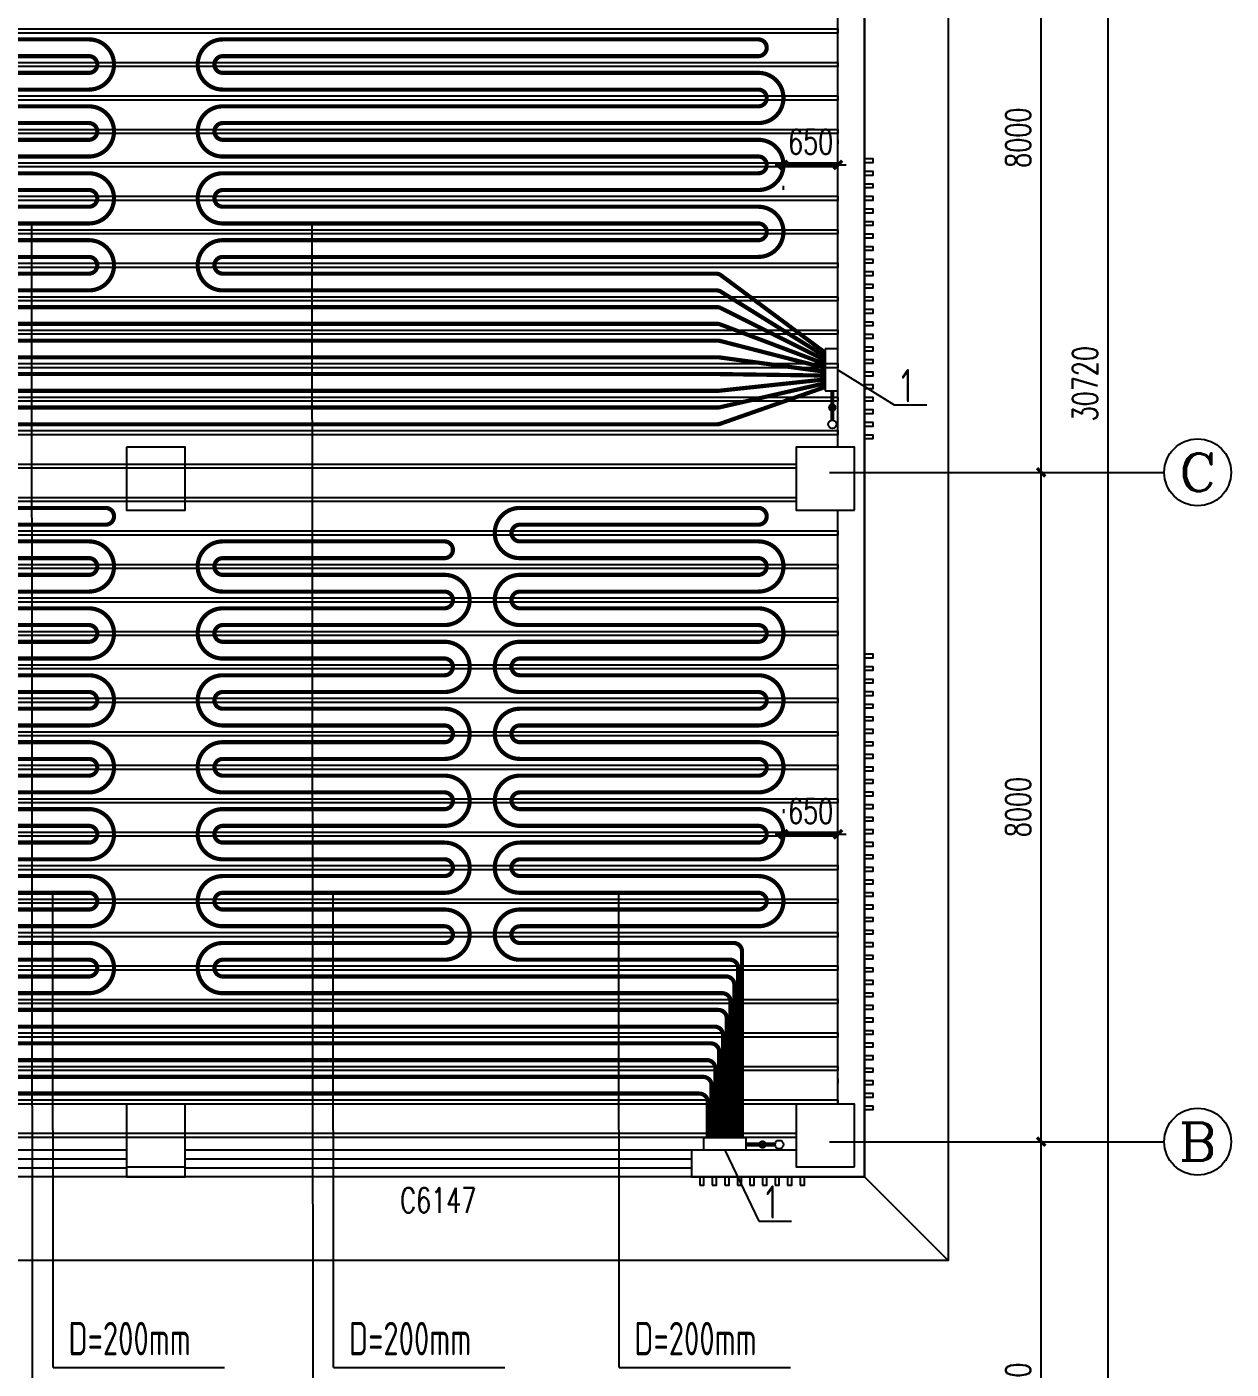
# Model space of a CAD drawing. Extents: x 2430460 to 2514560, y -608375 to -364775.
# Drawn here: x 2489890 to 2504282, y -587478 to -571434 of the extents above; entities that cross this region are included whole.
import ezdxf
from ezdxf.enums import TextEntityAlignment as Align

# ---------------------------------------------------------------- set-up
doc = ezdxf.new("R2010")
doc.units = 0
doc.header["$LTSCALE"] = 1000
doc.header["$MEASUREMENT"] = 0
doc.linetypes.add('DASH', pattern=[0.35, 0.25, -0.1])
for name, color, linetype in [('AXIS', 3, 'Continuous'), ('AXIS_TEXT', 7, 'Continuous'), ('COLUMN', 9, 'Continuous'), ('EQ-采暖分集水器', 7, 'Continuous'), ('PIPE-地暖供', 4, 'Continuous'), ('PIPE-暖供水', 3, 'Continuous'), ('PUB_DIM', 3, 'Continuous'), ('TH_DIM', 3, 'Continuous'), ('VPIPE-暖供水', 3, 'Continuous'), ('VPIPE-暖回水', 2, 'Continuous'), ('WALL', 9, 'Continuous'), ('WINDOW', 4, 'Continuous'), ('WINDOW_TEXT', 7, 'Continuous'), ('木龙骨', 23, 'Continuous')]:
    doc.layers.add(name, color=color, linetype=linetype)
doc.styles.add('26#标准$0$TSSD_REIN', font='Tssdeng.shx', dxfattribs={"width": 0.7, "bigfont": 'tssdchn.shx'})
doc.styles.add('_TCH_AXIS', font='COMPLEX', dxfattribs={"bigfont": 'GBCBIG'})
doc.styles.add('_TCH_DIM_T3', font='SIMPLEX', dxfattribs={"width": 0.705882, "bigfont": 'GBCBIG'})
doc.styles.add('_TCH_WINDOW', font='SIMPLEX', dxfattribs={"height": 3.5, "bigfont": 'GBCBIG'})
doc.styles.add('COMPLEX', font='COMPLEX')
doc.dimstyles.new('_TCH_ARCH&&100', dxfattribs={"dimtxt": 297.5, "dimasz": 100, "dimexe": 250, "dimexo": 300, "dimgap": 126.25, "dimtad": 1, "dimdec": 0, "dimzin": 0, "dimdsep": 46, "dimtxsty": '_TCH_DIM_T3', "dimblk": 'ARCHTICK', "dimcen": 0.09, "dimclrt": 7, "dimazin": 2, "dimtfac": 1, "dimtdec": 0, "dimtix": 1, "dimtmove": 2, "dimatfit": 3, "dimfxl": 30, "dimtolj": 1, "dimtzin": 0, "dimarcsym": 0})

# ---------------------------------------------------------------- blocks, each defined once
blk = doc.blocks.new('_ArchTick')
at = {"color": 0, "linetype": 'ByBlock', "const_width": 0.4}
blk.add_lwpolyline([(-0.5, -0.5), (0.5, 0.5)], dxfattribs=at)
blk = doc.blocks.new('*D21')
at = {"layer": 'Defpoints', "color": 0, "transparency": 16777216}
for p in [(37126, -4043), (38458, -4043), (37126, -12043)]:
    blk.add_point(p, dxfattribs=at)
at = {"layer": 'PUB_DIM', "color": 0, "lineweight": -2, "transparency": 16777216}
for p, q in [((37426, -4043), (38708, -4043)), ((38458, -12043), (38458, -4043)), ((37426, -12043), (38708, -12043))]:
    blk.add_line(p, q, dxfattribs=at)
at = {"layer": 'PUB_DIM', "color": 0, "lineweight": -2, "transparency": 16777216, "xscale": 100, "yscale": 100, "zscale": 100}
for p, rotation in [((38458, -4043), 90), ((38458, -12043), 270)]:
    blk.add_blockref('_ArchTick', p, dxfattribs=dict(at, rotation=rotation))
at = {"layer": 'PUB_DIM', "color": 7, "transparency": 16777216, "insert": (38183, -8043), "char_height": 297.5, "attachment_point": 5, "rotation": 90, "style": '_TCH_DIM_T3'}
blk.add_mtext('\\A1;8000', dxfattribs=at)
blk = doc.blocks.new('*D22')
at = {"layer": 'Defpoints', "color": 0, "transparency": 16777216}
for p in [(37126, -12043), (38458, -12043), (37126, -20043)]:
    blk.add_point(p, dxfattribs=at)
at = {"layer": 'PUB_DIM', "color": 0, "lineweight": -2, "transparency": 16777216}
for p, q in [((37426, -12043), (38708, -12043)), ((38458, -20043), (38458, -12043)), ((37426, -20043), (38708, -20043))]:
    blk.add_line(p, q, dxfattribs=at)
at = {"layer": 'PUB_DIM', "color": 0, "lineweight": -2, "transparency": 16777216, "xscale": 100, "yscale": 100, "zscale": 100}
for p, rotation in [((38458, -12043), 90), ((38458, -20043), 270)]:
    blk.add_blockref('_ArchTick', p, dxfattribs=dict(at, rotation=rotation))
at = {"layer": 'PUB_DIM', "color": 7, "transparency": 16777216, "insert": (38183, -16043), "char_height": 297.5, "attachment_point": 5, "rotation": 90, "style": '_TCH_DIM_T3'}
blk.add_mtext('\\A1;8000', dxfattribs=at)
blk = doc.blocks.new('*D23')
at = {"layer": 'Defpoints', "color": 0, "transparency": 16777216}
for p in [(37126, -20043), (38458, -20043), (37126, -26043)]:
    blk.add_point(p, dxfattribs=at)
at = {"layer": 'PUB_DIM', "color": 0, "lineweight": -2, "transparency": 16777216}
for p, q in [((37426, -20043), (38708, -20043)), ((38458, -26043), (38458, -20043)), ((37426, -26043), (38708, -26043))]:
    blk.add_line(p, q, dxfattribs=at)
at = {"layer": 'PUB_DIM', "color": 0, "lineweight": -2, "transparency": 16777216, "xscale": 100, "yscale": 100, "zscale": 100}
for p, rotation in [((38458, -20043), 90), ((38458, -26043), 270)]:
    blk.add_blockref('_ArchTick', p, dxfattribs=dict(at, rotation=rotation))
at = {"layer": 'PUB_DIM', "color": 7, "transparency": 16777216, "insert": (38183, -23043), "char_height": 297.5, "attachment_point": 5, "rotation": 90, "style": '_TCH_DIM_T3'}
blk.add_mtext('\\A1;6000', dxfattribs=at)
blk = doc.blocks.new('*D25')
at = {"layer": 'Defpoints', "color": 0, "transparency": 16777216}
for p in [(38067, 4377), (39258, 4377), (38067, -26343)]:
    blk.add_point(p, dxfattribs=at)
at = {"layer": 'PUB_DIM', "color": 0, "lineweight": -2, "transparency": 16777216}
for p, q in [((38367, 4377), (39508, 4377)), ((39258, -26343), (39258, 4377)), ((38367, -26343), (39508, -26343))]:
    blk.add_line(p, q, dxfattribs=at)
at = {"layer": 'PUB_DIM', "color": 0, "lineweight": -2, "transparency": 16777216, "xscale": 100, "yscale": 100, "zscale": 100}
for p, rotation in [((39258, 4377), 90), ((39258, -26343), 270)]:
    blk.add_blockref('_ArchTick', p, dxfattribs=dict(at, rotation=rotation))
at = {"layer": 'PUB_DIM', "color": 7, "transparency": 16777216, "insert": (38983, -10983), "char_height": 297.5, "attachment_point": 5, "rotation": 90, "style": '_TCH_DIM_T3'}
blk.add_mtext('\\A1;30720', dxfattribs=at)
blk = doc.blocks.new('_FZHK')
blk.add_lwpolyline([(-0.5, -0.5), (0.5, -0.5), (0.5, 0.5), (-0.5, 0.5)], close=True)
blk = doc.blocks.new('$WINLIB2D$00000001')
at = {"color": 0}
for points in [[(-0.5, 0.5), (-0.5, -0.5)], [(-0.5, 0.5), (0.5, 0.5)], [(0.5, -0.5), (0.5, 0.5)], [(0.5, 0.1667), (-0.5, 0.1667)], [(0.5, -0.1667), (-0.5, -0.1667)], [(-0.5, -0.5), (0.5, -0.5)]]:
    blk.add_lwpolyline(points, dxfattribs=at)
blk = doc.blocks.new('*D506')
at = {"layer": 'Defpoints', "color": 0, "transparency": 16777216}
for p in [(37126, -4043), (38458, -4043), (37126, -12043)]:
    blk.add_point(p, dxfattribs=at)
at = {"layer": 'PUB_DIM', "color": 0, "lineweight": -2, "transparency": 16777216}
for p, q in [((37426, -4043), (38708, -4043)), ((38458, -12043), (38458, -4043)), ((37426, -12043), (38708, -12043))]:
    blk.add_line(p, q, dxfattribs=at)
at = {"layer": 'PUB_DIM', "color": 0, "lineweight": -2, "transparency": 16777216, "xscale": 100, "yscale": 100, "zscale": 100}
for p, rotation in [((38458, -4043), 90), ((38458, -12043), 270)]:
    blk.add_blockref('_ArchTick', p, dxfattribs=dict(at, rotation=rotation))
at = {"layer": 'PUB_DIM', "color": 7, "transparency": 16777216, "insert": (38183, -8043), "char_height": 297.5, "attachment_point": 5, "rotation": 90, "style": '_TCH_DIM_T3'}
blk.add_mtext('\\A1;8000', dxfattribs=at)
blk = doc.blocks.new('*D507')
at = {"layer": 'Defpoints', "color": 0, "transparency": 16777216}
for p in [(37126, -12043), (38458, -12043), (37126, -20043)]:
    blk.add_point(p, dxfattribs=at)
at = {"layer": 'PUB_DIM', "color": 0, "lineweight": -2, "transparency": 16777216}
for p, q in [((37426, -12043), (38708, -12043)), ((38458, -20043), (38458, -12043)), ((37426, -20043), (38708, -20043))]:
    blk.add_line(p, q, dxfattribs=at)
at = {"layer": 'PUB_DIM', "color": 0, "lineweight": -2, "transparency": 16777216, "xscale": 100, "yscale": 100, "zscale": 100}
for p, rotation in [((38458, -12043), 90), ((38458, -20043), 270)]:
    blk.add_blockref('_ArchTick', p, dxfattribs=dict(at, rotation=rotation))
at = {"layer": 'PUB_DIM', "color": 7, "transparency": 16777216, "insert": (38183, -16043), "char_height": 297.5, "attachment_point": 5, "rotation": 90, "style": '_TCH_DIM_T3'}
blk.add_mtext('\\A1;8000', dxfattribs=at)
blk = doc.blocks.new('*D508')
at = {"layer": 'Defpoints', "color": 0, "transparency": 16777216}
for p in [(37126, -20043), (38458, -20043), (37126, -26043)]:
    blk.add_point(p, dxfattribs=at)
at = {"layer": 'PUB_DIM', "color": 0, "lineweight": -2, "transparency": 16777216}
for p, q in [((37426, -20043), (38708, -20043)), ((38458, -26043), (38458, -20043)), ((37426, -26043), (38708, -26043))]:
    blk.add_line(p, q, dxfattribs=at)
at = {"layer": 'PUB_DIM', "color": 0, "lineweight": -2, "transparency": 16777216, "xscale": 100, "yscale": 100, "zscale": 100}
for p, rotation in [((38458, -20043), 90), ((38458, -26043), 270)]:
    blk.add_blockref('_ArchTick', p, dxfattribs=dict(at, rotation=rotation))
at = {"layer": 'PUB_DIM', "color": 7, "transparency": 16777216, "insert": (38183, -23043), "char_height": 297.5, "attachment_point": 5, "rotation": 90, "style": '_TCH_DIM_T3'}
blk.add_mtext('\\A1;6000', dxfattribs=at)
blk = doc.blocks.new('*D510')
at = {"layer": 'Defpoints', "color": 0, "transparency": 16777216}
for p in [(38067, 4377), (39258, 4377), (38067, -26343)]:
    blk.add_point(p, dxfattribs=at)
at = {"layer": 'PUB_DIM', "color": 0, "lineweight": -2, "transparency": 16777216}
for p, q in [((38367, 4377), (39508, 4377)), ((39258, -26343), (39258, 4377)), ((38367, -26343), (39508, -26343))]:
    blk.add_line(p, q, dxfattribs=at)
at = {"layer": 'PUB_DIM', "color": 0, "lineweight": -2, "transparency": 16777216, "xscale": 100, "yscale": 100, "zscale": 100}
for p, rotation in [((39258, 4377), 90), ((39258, -26343), 270)]:
    blk.add_blockref('_ArchTick', p, dxfattribs=dict(at, rotation=rotation))
at = {"layer": 'PUB_DIM', "color": 7, "transparency": 16777216, "insert": (38983, -10983), "char_height": 297.5, "attachment_point": 5, "rotation": 90, "style": '_TCH_DIM_T3'}
blk.add_mtext('\\A1;30720', dxfattribs=at)
blk = doc.blocks.new('_AXISO')
blk.add_circle((0, 0), 0.5)
at = {"layer": 'AXIS_TEXT', "style": 'COMPLEX', "width": 1.041667}
blk.add_attdef('A', text='', height=0.56, dxfattribs=at).set_placement((-0.25, -0.28), (0.25, -0.28), align=Align.FIT)
blk = doc.blocks.new('*D554')
at = {"layer": 'Defpoints', "color": 0, "transparency": 16777216}
for p in [(2498932, -581084), (2499582, -581084), (2499582, -581084)]:
    blk.add_point(p, dxfattribs=at)
at = {"layer": 'TH_DIM', "color": 0, "lineweight": -2, "transparency": 16777216}
for p, q in [((2498932, -580784), (2498932, -580834)), ((2498932, -581084), (2498832, -581084)), ((2498932, -581084), (2499582, -581084)), ((2499582, -581084), (2499682, -581084)), ((2499582, -581384), (2499582, -581334))]:
    blk.add_line(p, q, dxfattribs=at)
at = {"layer": 'TH_DIM', "color": 0, "lineweight": -2, "transparency": 16777216, "xscale": 100, "yscale": 100, "zscale": 100}
blk.add_blockref('_ArchTick', (2498932, -581084), dxfattribs=at)
at = {"layer": 'TH_DIM', "color": 0, "lineweight": -2, "transparency": 16777216, "xscale": 100, "yscale": 100, "zscale": 100, "rotation": 180}
blk.add_blockref('_ArchTick', (2499582, -581084), dxfattribs=at)
at = {"layer": 'TH_DIM', "color": 7, "transparency": 16777216, "insert": (2499257, -580809), "char_height": 297.5, "attachment_point": 5, "style": '_TCH_DIM_T3'}
blk.add_mtext('\\A1;650', dxfattribs=at)
blk = doc.blocks.new('*D549')
at = {"layer": 'Defpoints', "color": 0, "transparency": 16777216}
for p in [(2498932, -573084), (2499582, -573084), (2499582, -573084)]:
    blk.add_point(p, dxfattribs=at)
at = {"layer": 'TH_DIM', "color": 0, "lineweight": -2, "transparency": 16777216}
for p, q in [((2499582, -572784), (2499582, -572834)), ((2498932, -573084), (2498832, -573084)), ((2498932, -573084), (2499582, -573084)), ((2499582, -573084), (2499682, -573084)), ((2498932, -573384), (2498932, -573334))]:
    blk.add_line(p, q, dxfattribs=at)
at = {"layer": 'TH_DIM', "color": 0, "lineweight": -2, "transparency": 16777216, "xscale": 100, "yscale": 100, "zscale": 100}
blk.add_blockref('_ArchTick', (2498932, -573084), dxfattribs=at)
at = {"layer": 'TH_DIM', "color": 0, "lineweight": -2, "transparency": 16777216, "xscale": 100, "yscale": 100, "zscale": 100, "rotation": 180}
blk.add_blockref('_ArchTick', (2499582, -573084), dxfattribs=at)
at = {"layer": 'TH_DIM', "color": 7, "transparency": 16777216, "insert": (2499257, -572809), "char_height": 297.5, "attachment_point": 5, "style": '_TCH_DIM_T3'}
blk.add_mtext('\\A1;650', dxfattribs=at)
blk = doc.blocks.new('A$C0536007B')
blk.add_line((36348.5, -20463.1), (37348.5, -21463.1))
for points in [[(19928.5, 5376.9), (37348.5, 5376.9), (37348.5, -21463.1), (11928.5, -21463.1)], [(-12491.5, 1626.9), (-4491.5, 1626.9), (-4491.5, 4376.9), (36348.5, 4376.9), (36348.5, -20463.1), (-12491.5, -20463.1), (-12491.5, 1626.9)]]:
    blk.add_lwpolyline(points)
at = {"color": 175}
for points in [[(36348.5, -8293.1), (36448.5, -8293.1), (36448.5, -8343.1), (36348.5, -8343.1)], [(36348.5, -8443.1), (36448.5, -8443.1), (36448.5, -8493.1), (36348.5, -8493.1)], [(36348.5, -8593.1), (36448.5, -8593.1), (36448.5, -8643.1), (36348.5, -8643.1)], [(36348.5, -8743.1), (36448.5, -8743.1), (36448.5, -8793.1), (36348.5, -8793.1)], [(36348.5, -8893.1), (36448.5, -8893.1), (36448.5, -8943.1), (36348.5, -8943.1)], [(36348.5, -9043.1), (36448.5, -9043.1), (36448.5, -9093.1), (36348.5, -9093.1)], [(36348.5, -9193.1), (36448.5, -9193.1), (36448.5, -9243.1), (36348.5, -9243.1)], [(36348.5, -9343.1), (36448.5, -9343.1), (36448.5, -9393.1), (36348.5, -9393.1)], [(36348.5, -9493.1), (36448.5, -9493.1), (36448.5, -9543.1), (36348.5, -9543.1)], [(36348.5, -9643.1), (36448.5, -9643.1), (36448.5, -9693.1), (36348.5, -9693.1)], [(36348.5, -9793.1), (36448.5, -9793.1), (36448.5, -9843.1), (36348.5, -9843.1)], [(36348.5, -9943.1), (36448.5, -9943.1), (36448.5, -9993.1), (36348.5, -9993.1)], [(36348.5, -10093.1), (36448.5, -10093.1), (36448.5, -10143.1), (36348.5, -10143.1)], [(36348.5, -10243.1), (36448.5, -10243.1), (36448.5, -10293.1), (36348.5, -10293.1)], [(36348.5, -10393.1), (36448.5, -10393.1), (36448.5, -10443.1), (36348.5, -10443.1)], [(36348.5, -10543.1), (36448.5, -10543.1), (36448.5, -10593.1), (36348.5, -10593.1)], [(36348.5, -10693.1), (36448.5, -10693.1), (36448.5, -10743.1), (36348.5, -10743.1)], [(36348.5, -10843.1), (36448.5, -10843.1), (36448.5, -10893.1), (36348.5, -10893.1)], [(36348.5, -10993.1), (36448.5, -10993.1), (36448.5, -11043.1), (36348.5, -11043.1)], [(36348.5, -11143.1), (36448.5, -11143.1), (36448.5, -11193.1), (36348.5, -11193.1)], [(36348.5, -11293.1), (36448.5, -11293.1), (36448.5, -11343.1), (36348.5, -11343.1)], [(36348.5, -11443.1), (36448.5, -11443.1), (36448.5, -11493.1), (36348.5, -11493.1)], [(36348.5, -11593.1), (36448.5, -11593.1), (36448.5, -11643.1), (36348.5, -11643.1)], [(36348.5, -14213.1), (36448.5, -14213.1), (36448.5, -14263.1), (36348.5, -14263.1)], [(36348.5, -14363.1), (36448.5, -14363.1), (36448.5, -14413.1), (36348.5, -14413.1)], [(36348.5, -14513.1), (36448.5, -14513.1), (36448.5, -14563.1), (36348.5, -14563.1)], [(36348.5, -14663.1), (36448.5, -14663.1), (36448.5, -14713.1), (36348.5, -14713.1)], [(36348.5, -14813.1), (36448.5, -14813.1), (36448.5, -14863.1), (36348.5, -14863.1)], [(36348.5, -14963.1), (36448.5, -14963.1), (36448.5, -15013.1), (36348.5, -15013.1)], [(36348.5, -15113.1), (36448.5, -15113.1), (36448.5, -15163.1), (36348.5, -15163.1)], [(36348.5, -15263.1), (36448.5, -15263.1), (36448.5, -15313.1), (36348.5, -15313.1)], [(36348.5, -15413.1), (36448.5, -15413.1), (36448.5, -15463.1), (36348.5, -15463.1)], [(36348.5, -15563.1), (36448.5, -15563.1), (36448.5, -15613.1), (36348.5, -15613.1)], [(36348.5, -15713.1), (36448.5, -15713.1), (36448.5, -15763.1), (36348.5, -15763.1)], [(36348.5, -15863.1), (36448.5, -15863.1), (36448.5, -15913.1), (36348.5, -15913.1)], [(36348.5, -16013.1), (36448.5, -16013.1), (36448.5, -16063.1), (36348.5, -16063.1)], [(36348.5, -16163.1), (36448.5, -16163.1), (36448.5, -16213.1), (36348.5, -16213.1)], [(36348.5, -16313.1), (36448.5, -16313.1), (36448.5, -16363.1), (36348.5, -16363.1)], [(36348.5, -16463.1), (36448.5, -16463.1), (36448.5, -16513.1), (36348.5, -16513.1)], [(36348.5, -16613.1), (36448.5, -16613.1), (36448.5, -16663.1), (36348.5, -16663.1)], [(36348.5, -16763.1), (36448.5, -16763.1), (36448.5, -16813.1), (36348.5, -16813.1)], [(36348.5, -16913.1), (36448.5, -16913.1), (36448.5, -16963.1), (36348.5, -16963.1)], [(36348.5, -17063.1), (36448.5, -17063.1), (36448.5, -17113.1), (36348.5, -17113.1)], [(36348.5, -17213.1), (36448.5, -17213.1), (36448.5, -17263.1), (36348.5, -17263.1)], [(36348.5, -17363.1), (36448.5, -17363.1), (36448.5, -17413.1), (36348.5, -17413.1)], [(36348.5, -17513.1), (36448.5, -17513.1), (36448.5, -17563.1), (36348.5, -17563.1)], [(36348.5, -17663.1), (36448.5, -17663.1), (36448.5, -17713.1), (36348.5, -17713.1)], [(36348.5, -17813.1), (36448.5, -17813.1), (36448.5, -17863.1), (36348.5, -17863.1)], [(36348.5, -17963.1), (36448.5, -17963.1), (36448.5, -18013.1), (36348.5, -18013.1)], [(36348.5, -18113.1), (36448.5, -18113.1), (36448.5, -18163.1), (36348.5, -18163.1)], [(36348.5, -18263.1), (36448.5, -18263.1), (36448.5, -18313.1), (36348.5, -18313.1)], [(36348.5, -18413.1), (36448.5, -18413.1), (36448.5, -18463.1), (36348.5, -18463.1)], [(36348.5, -18563.1), (36448.5, -18563.1), (36448.5, -18613.1), (36348.5, -18613.1)], [(36348.5, -18713.1), (36448.5, -18713.1), (36448.5, -18763.1), (36348.5, -18763.1)], [(36348.5, -18863.1), (36448.5, -18863.1), (36448.5, -18913.1), (36348.5, -18913.1)], [(36348.5, -19013.1), (36448.5, -19013.1), (36448.5, -19063.1), (36348.5, -19063.1)], [(36348.5, -19163.1), (36448.5, -19163.1), (36448.5, -19213.1), (36348.5, -19213.1)], [(36348.5, -19313.1), (36448.5, -19313.1), (36448.5, -19363.1), (36348.5, -19363.1)], [(36348.5, -19463.1), (36448.5, -19463.1), (36448.5, -19513.1), (36348.5, -19513.1)], [(36348.5, -19613.1), (36448.5, -19613.1), (36448.5, -19663.1), (36348.5, -19663.1)]]:
    blk.add_lwpolyline(points, dxfattribs=at)
for points in [[(34378.5, -20563.1), (34428.5, -20563.1), (34428.5, -20463.1), (34378.5, -20463.1)], [(34528.5, -20563.1), (34578.5, -20563.1), (34578.5, -20463.1), (34528.5, -20463.1)], [(34678.5, -20563.1), (34728.5, -20563.1), (34728.5, -20463.1), (34678.5, -20463.1)], [(34828.5, -20563.1), (34878.5, -20563.1), (34878.5, -20463.1), (34828.5, -20463.1)], [(34978.5, -20563.1), (35028.5, -20563.1), (35028.5, -20463.1), (34978.5, -20463.1)], [(35128.5, -20563.1), (35178.5, -20563.1), (35178.5, -20463.1), (35128.5, -20463.1)], [(35278.5, -20563.1), (35328.5, -20563.1), (35328.5, -20463.1), (35278.5, -20463.1)], [(35428.5, -20563.1), (35478.5, -20563.1), (35478.5, -20463.1), (35428.5, -20463.1)], [(35578.5, -20563.1), (35628.5, -20563.1), (35628.5, -20463.1), (35578.5, -20463.1)]]:
    blk.add_lwpolyline(points, close=True, dxfattribs=at)
at = {"layer": 'AXIS'}
for p, q in [((35928.5, -12043.1), (39928.5, -12043.1)), ((35928.5, -20043.1), (39928.5, -20043.1))]:
    blk.add_line(p, q, dxfattribs=at)
at = {"layer": 'WALL'}
for p, q in [((36348.5, -12043.1), (36348.5, -4043.1)), ((36028.5, -11743.1), (36028.5, -4343.1)), ((36348.5, -20463.1), (36348.5, -12043.1)), ((36028.5, -19593.1), (36028.5, -12493.1)), ((35528.5, -20143.1), (34278.5, -20143.1)), ((34278.5, -20143.1), (34278.5, -20463.1)), ((27528.6, -20343.1), (27528.6, -20463.1)), ((28228.5, -20463.1), (28228.5, -20343.1)), ((27528.6, -20463.1), (27928.5, -20463.1)), ((27928.5, -20463.1), (28228.5, -20463.1)), ((34278.5, -20463.1), (36348.5, -20463.1))]:
    blk.add_line(p, q, dxfattribs=at)
at = {"layer": 'AXIS'}
ref = blk.add_blockref('_AXISO', (40328.5, -12043.1), dxfattribs=dict(at, xscale=800, yscale=800, zscale=800))
ref.add_attrib('A', 'C', dxfattribs={"layer": 'AXIS_TEXT', "height": 452.5, "style": '_TCH_AXIS', "width": 1.4}).set_placement((40102.2, -12269.4), (40554.7, -12269.4), align=Align.FIT)
ref = blk.add_blockref('_AXISO', (40328.5, -20043.1), dxfattribs=dict(at, xscale=800, yscale=800, zscale=800))
ref.add_attrib('A', 'B', dxfattribs={"layer": 'AXIS_TEXT', "height": 452.5, "style": '_TCH_AXIS', "width": 1.235294}).set_placement((40102.2, -20269.4), (40554.7, -20269.4), align=Align.FIT)
at = {"layer": 'COLUMN', "yscale": 700, "zscale": 700}
for p, xscale, rotation in [((27878.5, -12118.1), 750, 270), ((35878.5, -12118.1), 750, 90), ((27878.5, -19968.1), 749.9990233506542, 90), ((35878.5, -19968.1), 749.9990233506542, 90)]:
    blk.add_blockref('_FZHK', p, dxfattribs=dict(at, xscale=xscale, rotation=rotation))
at = {"layer": 'WINDOW'}
ref = blk.add_blockref('$WINLIB2D$00000001', (23878.6, -20303.1), dxfattribs=dict(at, xscale=7300, yscale=-320, zscale=7300, rotation=180))
ref.add_attrib('A', 'C7347', (23403.6, -20891.7), dxfattribs={"layer": 'WINDOW_TEXT', "height": 297.5, "style": '_TCH_WINDOW', "width": 0.705882})
ref = blk.add_blockref('$WINLIB2D$00000001', (31253.5, -20303.1), dxfattribs=dict(at, xscale=6050, yscale=-320, zscale=6050, rotation=180))
ref.add_attrib('A', 'C6147', (30798.5, -20891.7), dxfattribs={"layer": 'WINDOW_TEXT', "height": 297.5, "style": '_TCH_WINDOW', "width": 0.705882})
at = {"layer": 'PUB_DIM'}
for p1, p2, distance, picture, middle in [((38066.8, -26343.1), (38066.8, 4376.9), -1190.9, '*D25', (38982.7, -10983.1)), ((38066.8, -26343.1), (38066.8, 4376.9), -1190.9, '*D510', (38982.7, -10983.1)), ((37125.7, -12043.1), (37125.7, -4043.1), -1332.2, '*D21', (38182.9, -8043.1)), ((37125.7, -12043.1), (37125.7, -4043.1), -1332.2, '*D506', (38182.9, -8043.1)), ((37125.7, -20043.1), (37125.7, -12043.1), -1332.2, '*D22', (38182.9, -16043.1)), ((37125.7, -20043.1), (37125.7, -12043.1), -1332.2, '*D507', (38182.9, -16043.1)), ((37125.7, -26043.1), (37125.7, -20043.1), -1332.2, '*D23', (38182.9, -23043.1)), ((37125.7, -26043.1), (37125.7, -20043.1), -1332.2, '*D508', (38182.9, -23043.1))]:
    dim = blk.add_aligned_dim(p1=p1, p2=p2, distance=distance, dimstyle='_TCH_ARCH&&100', dxfattribs=at)
    dim.commit()
    dim.dimension.update_dxf_attribs({"geometry": picture, "text_midpoint": middle})

msp = doc.modelspace()

# ---------------------------------------------------------------- hatches: boundary and pattern name
at = {"layer": 'VPIPE-暖回水', "linetype": 'DASH'}
for points in [[(2499565.7, -575984.3), (2499564.6, -575973.9), (2499561.4, -575963.9), (2499556.2, -575954.9), (2499549.2, -575947.1), (2499540.7, -575941), (2499531.2, -575936.7), (2499520.9, -575934.5), (2499510.5, -575934.5), (2499500.3, -575936.7), (2499490.7, -575941), (2499482.2, -575947.1), (2499475.3, -575954.9), (2499470, -575963.9), (2499466.8, -575973.9), (2499465.7, -575984.3), (2499466.8, -575994.7), (2499470, -576004.6), (2499475.3, -576013.7), (2499482.2, -576021.4), (2499490.7, -576027.6), (2499500.3, -576031.8), (2499510.5, -576034), (2499520.9, -576034), (2499531.2, -576031.8), (2499540.7, -576027.6), (2499549.2, -576021.4), (2499556.2, -576013.7), (2499561.4, -576004.6), (2499564.6, -575994.7)], [(2498732, -584793), (2498730.9, -584782.6), (2498727.7, -584772.6), (2498722.5, -584763.6), (2498715.5, -584755.8), (2498707, -584749.7), (2498697.5, -584745.4), (2498687.2, -584743.2), (2498676.8, -584743.2), (2498666.6, -584745.4), (2498657, -584749.7), (2498648.5, -584755.8), (2498641.6, -584763.6), (2498636.3, -584772.6), (2498633.1, -584782.6), (2498632, -584793), (2498633.1, -584803.4), (2498636.3, -584813.3), (2498641.6, -584822.4), (2498648.5, -584830.1), (2498657, -584836.3), (2498666.6, -584840.5), (2498676.8, -584842.7), (2498687.2, -584842.7), (2498697.5, -584840.5), (2498707, -584836.3), (2498715.5, -584830.1), (2498722.5, -584822.4), (2498727.7, -584813.3), (2498730.9, -584803.4)]]:
    msp.add_hatch(color=256, dxfattribs=at).paths.add_polyline_path(points)

# ---------------------------------------------------------------- linework, layer by layer
for p, q in [((2489959.5, -588822.3), (2489948.8, -573784.3)), ((2493311.2, -588822.3), (2493300.4, -573784.3)), ((2499582, -575534.3), (2500254.2, -575952.5)), ((2500254.2, -575952.5), (2500645.6, -575952.5)), ((2490204.7, -587456.9), (2490200.7, -581784.3)), ((2493556.4, -587456.9), (2493552.4, -581784.3)), ((2496966.8, -587456.9), (2496962.9, -581784.3)), ((2499582, -584009.3), (2499582, -584059.3)), ((2499082, -584409.3), (2499082, -584459.3)), ((2498232, -584859.3), (2498636.8, -585710.1)), ((2499082, -584809.3), (2499082, -584859.3)), ((2498636.8, -585710.1), (2499028.2, -585710.1)), ((2490204.7, -587456.9), (2492252.3, -587456.9)), ((2493556.4, -587456.9), (2495604, -587456.9)), ((2496966.8, -587456.9), (2499014.5, -587456.9))]:
    msp.add_line(p, q)
at = {"layer": 'EQ-采暖分集水器'}
for p, q in [((2499432, -575284.3), (2499432, -575784.3)), ((2499582, -575284.3), (2499432, -575284.3)), ((2499432, -575284.3), (2499432, -575784.3)), ((2499582, -575284.3), (2499432, -575284.3)), ((2499582, -575784.3), (2499582, -575284.3)), ((2499582, -575784.3), (2499582, -575284.3)), ((2499432, -575784.3), (2499582, -575784.3)), ((2499432, -575784.3), (2499582, -575784.3)), ((2497982, -584709.3), (2498482, -584709.3)), ((2497982, -584859.3), (2497982, -584709.3)), ((2497982, -584709.3), (2498482, -584709.3)), ((2497982, -584859.3), (2497982, -584709.3)), ((2498482, -584709.3), (2498482, -584859.3)), ((2498482, -584709.3), (2498482, -584859.3)), ((2498482, -584859.3), (2497982, -584859.3)), ((2498482, -584859.3), (2497982, -584859.3))]:
    msp.add_line(p, q, dxfattribs=at)
at = {"layer": 'PIPE-地暖供', "const_width": 50}
for points in [[(2489032, -571584.3), (2490632, -571584.3, -0.4142136), (2490932, -571884.3, -0.4142136), (2490632, -572184.3), (2489032, -572184.3, 0.4142136)], [(2499432, -575375.2), (2498183.7, -574599.3, 0.1399284), (2498130.9, -574584.3), (2492232, -574584.3, -0.4142136), (2491932, -574284.3, -0.4142136), (2492232, -573984.3), (2498632, -573984.3, 0.4142136), (2498732, -573884.3, 0.4142136), (2498632, -573784.3), (2492232, -573784.3, -0.4142136), (2491932, -573484.3, -0.4142136), (2492232, -573184.3), (2498632, -573184.3, 0.4142136), (2498732, -573084.3, 0.4142136), (2498632, -572984.3), (2492232, -572984.3, -0.4142136), (2491932, -572684.3, -0.4142136), (2492232, -572384.3), (2498632, -572384.3, 0.4142136), (2498732, -572284.3, 0.4142136), (2498632, -572184.3), (2492232, -572184.3, -0.4142136), (2491932, -571884.3, -0.4142136), (2492232, -571584.3), (2498632, -571584.3, -0.4142136), (2498732, -571684.3, -0.4142136), (2498632, -571784.3), (2492232, -571784.3, 0.4142136), (2492132, -571884.3, 0.4142136), (2492232, -571984.3), (2498632, -571984.3, -0.4142136), (2498932, -572284.3, -0.4142136), (2498632, -572584.3), (2492232, -572584.3, 0.4142136), (2492132, -572684.3, 0.4142136), (2492232, -572784.3), (2498632, -572784.3, -0.4142136), (2498932, -573084.3, -0.4142136), (2498632, -573384.3), (2492232, -573384.3, 0.4142136), (2492132, -573484.3, 0.4142136), (2492232, -573584.3), (2498632, -573584.3, -0.4142136), (2498932, -573884.3, -0.4142136), (2498632, -574184.3), (2492232, -574184.3, 0.4142136), (2492132, -574284.3, 0.4142136), (2492232, -574384.3), (2498126.4, -574384.3, -0.1611217), (2498186, -574404), (2499432, -575329.7)], [(2489032, -571984.3), (2490632, -571984.3, 0.4142136), (2490732, -571884.3, 0.4142136), (2490632, -571784.3), (2489032, -571784.3, -0.4142136)], [(2489032, -572384.3), (2490632, -572384.3, -0.4142136), (2490932, -572684.3, -0.4142136), (2490632, -572984.3), (2489032, -572984.3, 0.4142136)], [(2489032, -572784.3), (2490632, -572784.3, 0.4142136), (2490732, -572684.3, 0.4142136), (2490632, -572584.3), (2489032, -572584.3, -0.4142136)], [(2489032, -573184.3), (2490632, -573184.3, -0.4142136), (2490932, -573484.3, -0.4142136), (2490632, -573784.3), (2489032, -573784.3, 0.4142136)], [(2489032, -573584.3), (2490632, -573584.3, 0.4142136), (2490732, -573484.3, 0.4142136), (2490632, -573384.3), (2489032, -573384.3, -0.4142136)], [(2489032, -573984.3), (2490632, -573984.3, -0.4142136), (2490932, -574284.3, -0.4142136), (2490632, -574584.3), (2489032, -574584.3, 0.4142136)], [(2489032, -574384.3), (2490632, -574384.3, 0.4142136), (2490732, -574284.3, 0.4142136), (2490632, -574184.3), (2489032, -574184.3, -0.4142136)], [(2489032, -574784.3), (2498135.9, -574784.3, -0.116451), (2498180.6, -574794.8), (2499432, -575420.6)], [(2499432, -575466.1), (2498176.6, -574990.7, 0.0907363), (2498141.2, -574984.3), (2489032, -574984.3, -0.4142136)], [(2488532, -575184.3), (2498146.8, -575184.3, -0.0630159), (2498171.7, -575187.4), (2499432, -575511.5)], [(2499432, -575557), (2498166.2, -575385.2, 0.033741), (2498152.7, -575384.3), (2484332, -575384.3, -0.4142136)], [(2480932, -575584.3), (2498158.8, -575584.3, -0.0035718), (2498160.2, -575584.3), (2499432, -575602.4)], [(2499432, -575647.9), (2498164.8, -575783.7, -0.0266947), (2498154.1, -575784.3), (2480932, -575784.3, -0.4142136)], [(2478732, -575984.3), (2498148.2, -575984.3, 0.0562462), (2498170.5, -575981.8), (2499432, -575693.4)], [(2499432, -575738.8), (2498175.5, -576178.6, -0.0843813), (2498142.5, -576184.3), (2478732, -576184.3, -0.4142136)], [(2489032, -577184.3), (2490832, -577184.3, -0.4142136), (2490932, -577284.3, -0.4142136), (2490832, -577384.3), (2489032, -577384.3, 0.4142136)], [(2498391.1, -584709.3), (2498391.1, -582684.3, 0.4142136), (2498291.1, -582584.3), (2495782, -582584.3, -0.4142136), (2495482, -582284.3, -0.4142136), (2495782, -581984.3), (2498632, -581984.3, 0.4142136), (2498732, -581884.3, 0.4142136), (2498632, -581784.3), (2495782, -581784.3, -0.4142136), (2495482, -581484.3, -0.4142136), (2495782, -581184.3), (2498632, -581184.3, 0.4142136), (2498732, -581084.3, 0.4142136), (2498632, -580984.3), (2495782, -580984.3, -0.4142136), (2495482, -580684.3, -0.4142136), (2495782, -580384.3), (2498632, -580384.3, 0.4142136), (2498732, -580284.3, 0.4142136), (2498632, -580184.3), (2495782, -580184.3, -0.4142136), (2495482, -579884.3, -0.4142136), (2495782, -579584.3), (2498632, -579584.3, 0.4142136), (2498732, -579484.3, 0.4142136), (2498632, -579384.3), (2495782, -579384.3, -0.4142136), (2495482, -579084.3, -0.4142136), (2495782, -578784.3), (2498632, -578784.3, 0.4142136), (2498732, -578684.3, 0.4142136), (2498632, -578584.3), (2495782, -578584.3, -0.4142136), (2495482, -578284.3, -0.4142136), (2495782, -577984.3), (2498632, -577984.3, 0.4142136), (2498732, -577884.3, 0.4142136), (2498632, -577784.3), (2495782, -577784.3, -0.4142136), (2495482, -577484.3, -0.4142136), (2495782, -577184.3), (2498632, -577184.3, -0.4142136), (2498732, -577284.3, -0.4142136), (2498632, -577384.3), (2495782, -577384.3, 0.4142136), (2495682, -577484.3, 0.4142136), (2495782, -577584.3), (2498632, -577584.3, -0.4142136), (2498932, -577884.3, -0.4142136), (2498632, -578184.3), (2495782, -578184.3, 0.4142136), (2495682, -578284.3, 0.4142136), (2495782, -578384.3), (2498632, -578384.3, -0.4142136), (2498932, -578684.3, -0.4142136), (2498632, -578984.3), (2495782, -578984.3, 0.4142136), (2495682, -579084.3, 0.4142136), (2495782, -579184.3), (2498632, -579184.3, -0.4142136), (2498932, -579484.3, -0.4142136), (2498632, -579784.3), (2495782, -579784.3, 0.4142136), (2495682, -579884.3, 0.4142136), (2495782, -579984.3), (2498632, -579984.3, -0.4142136), (2498932, -580284.3, -0.4142136), (2498632, -580584.3), (2495782, -580584.3, 0.4142136), (2495682, -580684.3, 0.4142136), (2495782, -580784.3), (2498632, -580784.3, -0.4142136), (2498932, -581084.3, -0.4142136), (2498632, -581384.3), (2495782, -581384.3, 0.4142136), (2495682, -581484.3, 0.4142136), (2495782, -581584.3), (2498632, -581584.3, -0.4142136), (2498932, -581884.3, -0.4142136), (2498632, -582184.3), (2495782, -582184.3, 0.4142136), (2495682, -582284.3, 0.4142136), (2495782, -582384.3), (2498336.5, -582384.3, -0.4142136), (2498436.5, -582484.3), (2498436.5, -584709.3)], [(2489032, -577584.3), (2490632, -577584.3, -0.4142136), (2490932, -577884.3, -0.4142136), (2490632, -578184.3), (2489032, -578184.3, 0.4142136)], [(2498300.2, -584709.3), (2498300.2, -583084.3, 0.4142136), (2498200.2, -582984.3), (2492232, -582984.3, -0.4142136), (2491932, -582684.3, -0.4142136), (2492232, -582384.3), (2494882, -582384.3, 0.4142136), (2494982, -582284.3, 0.4142136), (2494882, -582184.3), (2492232, -582184.3, -0.4142136), (2491932, -581884.3, -0.4142136), (2492232, -581584.3), (2494882, -581584.3, 0.4142136), (2494982, -581484.3, 0.4142136), (2494882, -581384.3), (2492232, -581384.3, -0.4142136), (2491932, -581084.3, -0.4142136), (2492232, -580784.3), (2494882, -580784.3, 0.4142136), (2494982, -580684.3, 0.4142136), (2494882, -580584.3), (2492232, -580584.3, -0.4142136), (2491932, -580284.3, -0.4142136), (2492232, -579984.3), (2494882, -579984.3, 0.4142136), (2494982, -579884.3, 0.4142136), (2494882, -579784.3), (2492232, -579784.3, -0.4142136), (2491932, -579484.3, -0.4142136), (2492232, -579184.3), (2494882, -579184.3, 0.4142136), (2494982, -579084.3, 0.4142136), (2494882, -578984.3), (2492232, -578984.3, -0.4142136), (2491932, -578684.3, -0.4142136), (2492232, -578384.3), (2494882, -578384.3, 0.4142136), (2494982, -578284.3, 0.4142136), (2494882, -578184.3), (2492232, -578184.3, -0.4142136), (2491932, -577884.3, -0.4142136), (2492232, -577584.3), (2494882, -577584.3, -0.4142136), (2494982, -577684.3, -0.4142136), (2494882, -577784.3), (2492232, -577784.3, 0.4142136), (2492132, -577884.3, 0.4142136), (2492232, -577984.3), (2494882, -577984.3, -0.4142136), (2495182, -578284.3, -0.4142136), (2494882, -578584.3), (2492232, -578584.3, 0.4142136), (2492132, -578684.3, 0.4142136), (2492232, -578784.3), (2494882, -578784.3, -0.4142136), (2495182, -579084.3, -0.4142136), (2494882, -579384.3), (2492232, -579384.3, 0.4142136), (2492132, -579484.3, 0.4142136), (2492232, -579584.3), (2494882, -579584.3, -0.4142136), (2495182, -579884.3, -0.4142136), (2494882, -580184.3), (2492232, -580184.3, 0.4142136), (2492132, -580284.3, 0.4142136), (2492232, -580384.3), (2494882, -580384.3, -0.4142136), (2495182, -580684.3, -0.4142136), (2494882, -580984.3), (2492232, -580984.3, 0.4142136), (2492132, -581084.3, 0.4142136), (2492232, -581184.3), (2494882, -581184.3, -0.4142136), (2495182, -581484.3, -0.4142136), (2494882, -581784.3), (2492232, -581784.3, 0.4142136), (2492132, -581884.3, 0.4142136), (2492232, -581984.3), (2494882, -581984.3, -0.4142136), (2495182, -582284.3, -0.4142136), (2494882, -582584.3), (2492232, -582584.3, 0.4142136), (2492132, -582684.3, 0.4142136), (2492232, -582784.3), (2498245.6, -582784.3, -0.4142136), (2498345.6, -582884.3), (2498345.6, -584709.3)], [(2489032, -577984.3), (2490632, -577984.3, 0.4142136), (2490732, -577884.3, 0.4142136), (2490632, -577784.3), (2489032, -577784.3, -0.4142136)], [(2489032, -578384.3), (2490632, -578384.3, -0.4142136), (2490932, -578684.3, -0.4142136), (2490632, -578984.3), (2489032, -578984.3, 0.4142136)], [(2489032, -578784.3), (2490632, -578784.3, 0.4142136), (2490732, -578684.3, 0.4142136), (2490632, -578584.3), (2489032, -578584.3, -0.4142136)], [(2489032, -579184.3), (2490632, -579184.3, -0.4142136), (2490932, -579484.3, -0.4142136), (2490632, -579784.3), (2489032, -579784.3, 0.4142136)], [(2489032, -579584.3), (2490632, -579584.3, 0.4142136), (2490732, -579484.3, 0.4142136), (2490632, -579384.3), (2489032, -579384.3, -0.4142136)], [(2489032, -579984.3), (2490632, -579984.3, -0.4142136), (2490932, -580284.3, -0.4142136), (2490632, -580584.3), (2489032, -580584.3, 0.4142136)], [(2489032, -580384.3), (2490632, -580384.3, 0.4142136), (2490732, -580284.3, 0.4142136), (2490632, -580184.3), (2489032, -580184.3, -0.4142136)], [(2489032, -580784.3), (2490632, -580784.3, -0.4142136), (2490932, -581084.3, -0.4142136), (2490632, -581384.3), (2489032, -581384.3, 0.4142136)], [(2489032, -581184.3), (2490632, -581184.3, 0.4142136), (2490732, -581084.3, 0.4142136), (2490632, -580984.3), (2489032, -580984.3, -0.4142136)], [(2489032, -581584.3), (2490632, -581584.3, -0.4142136), (2490932, -581884.3, -0.4142136), (2490632, -582184.3), (2489032, -582184.3, 0.4142136)], [(2489032, -581984.3), (2490632, -581984.3, 0.4142136), (2490732, -581884.3, 0.4142136), (2490632, -581784.3), (2489032, -581784.3, -0.4142136)], [(2489032, -582384.3), (2490632, -582384.3, -0.4142136), (2490932, -582684.3, -0.4142136), (2490632, -582984.3), (2489032, -582984.3, 0.4142136)], [(2489032, -582784.3), (2490632, -582784.3, 0.4142136), (2490732, -582684.3, 0.4142136), (2490632, -582584.3), (2489032, -582584.3, -0.4142136)], [(2489032, -583184.3), (2498154.7, -583184.3, -0.4142136), (2498254.7, -583284.3), (2498254.7, -584709.3)], [(2498209.3, -584709.3), (2498209.3, -583484.3, 0.4142136), (2498109.3, -583384.3), (2489032, -583384.3, -0.4142136)], [(2486632, -583584.3), (2498063.8, -583584.3, -0.4142136), (2498163.8, -583684.3), (2498163.8, -584709.3)], [(2498118.4, -584709.3), (2498118.4, -583884.3, 0.4142136), (2498018.4, -583784.3), (2486632, -583784.3, -0.4142136)], [(2484332, -583984.3), (2497972.9, -583984.3, -0.4142136), (2498072.9, -584084.3), (2498072.9, -584709.3)], [(2498027.5, -584709.3), (2498027.5, -584284.3, 0.4142136), (2497927.5, -584184.3), (2484332, -584184.3, -0.4142136)]]:
    msp.add_lwpolyline(points, format="xyb", dxfattribs=at)
at = {"layer": 'PIPE-暖供水', "linetype": 'Continuous', "const_width": 50}
for points in [[(2499515.7, -576134.3), (2499515.7, -575784.3)], [(2498832, -584793), (2498482, -584793)]]:
    msp.add_lwpolyline(points, dxfattribs=at)
at = {"layer": 'VPIPE-暖供水', "linetype": 'Continuous'}
for centre in [(2499515.7, -576184.3), (2498882, -584793)]:
    msp.add_circle(centre, 50, dxfattribs=at)
at = {"layer": '木龙骨', "color": 253}
for points in [[(2451382, -571459.3), (2499582, -571459.3), (2499582, -571509.3), (2451382, -571509.3)], [(2451382, -571859.3), (2499582, -571859.3), (2499582, -571909.3), (2451382, -571909.3)], [(2451382, -572259.3), (2499582, -572259.3), (2499582, -572309.3), (2451382, -572309.3)], [(2451382, -572659.3), (2499582, -572659.3), (2499582, -572709.3), (2451382, -572709.3)], [(2451382, -573059.3), (2499582, -573059.3), (2499582, -573109.3), (2451382, -573109.3)], [(2451382, -573459.3), (2499582, -573459.3), (2499582, -573509.3), (2451382, -573509.3)], [(2451382, -573859.3), (2499582, -573859.3), (2499582, -573909.3), (2451382, -573909.3)], [(2451382, -574259.3), (2499582, -574259.3), (2499582, -574309.3), (2451382, -574309.3)], [(2451382, -574659.3), (2499582, -574659.3), (2499582, -574709.3), (2451382, -574709.3)], [(2451382, -575059.3), (2499582, -575059.3), (2499582, -575109.3), (2451382, -575109.3)], [(2451382, -575459.3), (2499582, -575459.3), (2499582, -575509.3), (2451382, -575509.3)], [(2451382, -575859.3), (2499582, -575859.3), (2499582, -575909.3), (2451382, -575909.3)], [(2451382, -576259.3), (2499582, -576259.3), (2499582, -576309.3), (2451382, -576309.3)], [(2451382, -576659.3), (2499082, -576659.3), (2499082, -576709.3), (2451382, -576709.3)], [(2451382, -577059.3), (2499082, -577059.3), (2499082, -577109.3), (2451382, -577109.3)], [(2451382, -577459.3), (2499582, -577459.3), (2499582, -577509.3), (2451382, -577509.3)], [(2451382, -577859.3), (2499582, -577859.3), (2499582, -577909.3), (2451382, -577909.3)], [(2451382, -578259.3), (2499582, -578259.3), (2499582, -578309.3), (2451382, -578309.3)], [(2451382, -578659.3), (2499582, -578659.3), (2499582, -578709.3), (2451382, -578709.3)], [(2451382, -579059.3), (2499582, -579059.3), (2499582, -579109.3), (2451382, -579109.3)], [(2451382, -579459.3), (2499582, -579459.3), (2499582, -579509.3), (2451382, -579509.3)], [(2451382, -579859.3), (2499582, -579859.3), (2499582, -579909.3), (2451382, -579909.3)], [(2451382, -580259.3), (2499582, -580259.3), (2499582, -580309.3), (2451382, -580309.3)], [(2451382, -580659.3), (2499582, -580659.3), (2499582, -580709.3), (2451382, -580709.3)], [(2451382, -581059.3), (2499582, -581059.3), (2499582, -581109.3), (2451382, -581109.3)], [(2451382, -581459.3), (2499582, -581459.3), (2499582, -581509.3), (2451382, -581509.3)], [(2451382, -581859.3), (2499582, -581859.3), (2499582, -581909.3), (2451382, -581909.3)], [(2451382, -582259.3), (2499582, -582259.3), (2499582, -582309.3), (2451382, -582309.3)], [(2451382, -582659.3), (2499582, -582659.3), (2499582, -582709.3), (2451382, -582709.3)], [(2451382, -583059.3), (2499582, -583059.3), (2499582, -583109.3), (2451382, -583109.3)], [(2451382, -583459.3), (2499582, -583459.3), (2499582, -583509.3), (2451382, -583509.3)], [(2451382, -583859.3), (2499582, -583859.3), (2499582, -583909.3), (2451382, -583909.3)], [(2451382, -584259.3), (2499582, -584259.3), (2499582, -584309.3), (2451382, -584309.3)], [(2451382, -584659.3), (2499082, -584659.3), (2499082, -584709.3), (2451382, -584709.3)]]:
    msp.add_lwpolyline(points, dxfattribs=at)

# ---------------------------------------------------------------- block references
msp.add_blockref('A$C0536007B', (2463553.5, -564716.2))

# ---------------------------------------------------------------- texts
at = {"char_height": 400, "width": 1509.222, "attachment_point": 7, "style": '26#标准$0$TSSD_REIN'}
for s, insert in [('1', (2500337.7, -575922.6)), ('1', (2498720.3, -585680.2)), ('D=200mm', (2490387.3, -587312.5)), ('D=200mm', (2493739, -587312.5)), ('D=200mm', (2497149.4, -587312.5))]:
    msp.add_mtext(s, dxfattribs=dict(at, insert=insert))

# ---------------------------------------------------------------- dimensions: what is measured, and where the dimension line sits
at = {"layer": 'TH_DIM'}
for p1, p2, picture, middle in [((2498932, -573084.3), (2499582, -573084.3), '*D549', (2499257, -572809.3)), ((2498932, -581084.3), (2499582, -581084.3), '*D554', (2499257, -580809.3))]:
    dim = msp.add_aligned_dim(p1=p1, p2=p2, distance=0, dimstyle='_TCH_ARCH&&100', dxfattribs=at)
    dim.commit()
    dim.dimension.update_dxf_attribs({"geometry": picture, "text_midpoint": middle})

doc.saveas('drawing.dxf')
